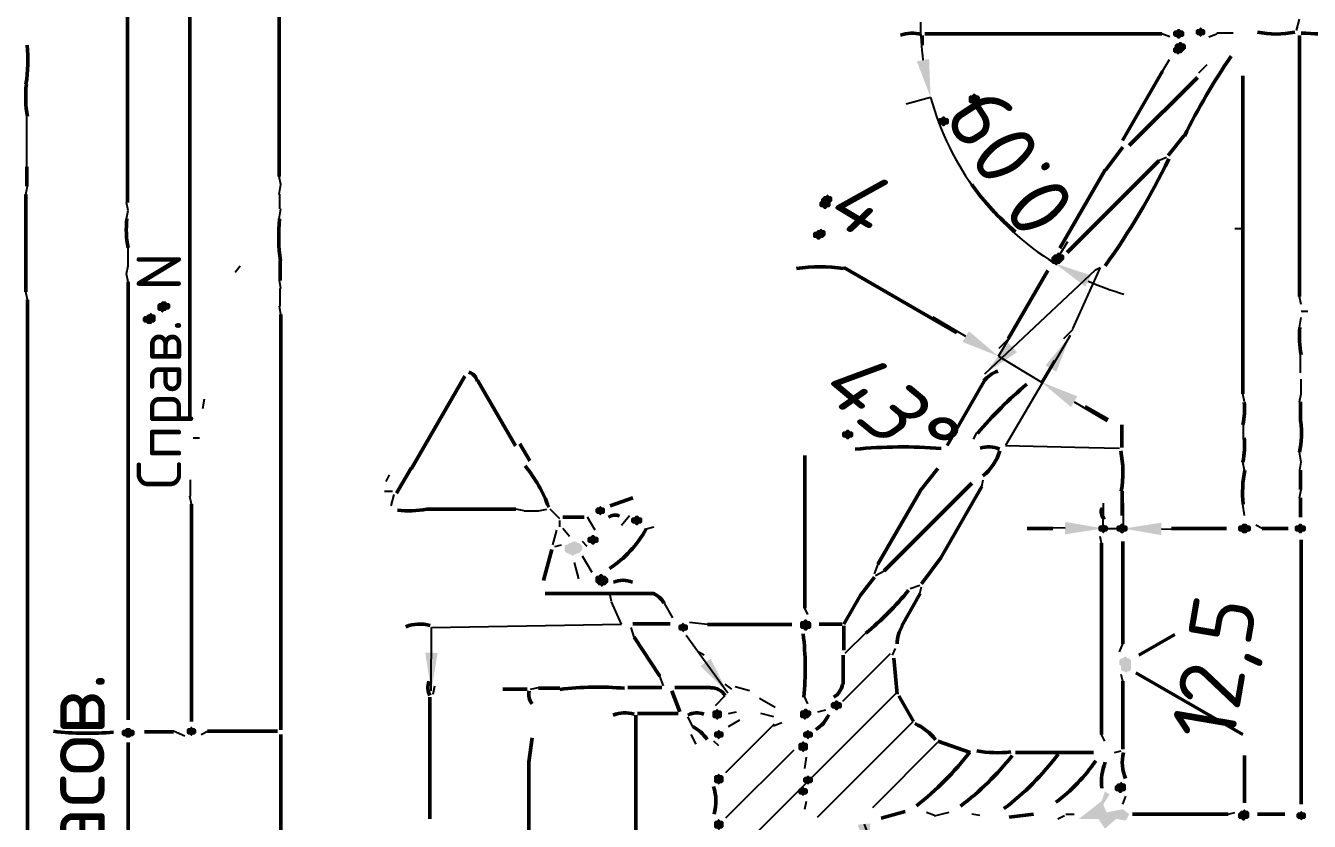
# Model space of a CAD drawing. Header units: millimetres. Extents: x 0 to 438, y 0 to 297.
# Drawn here: x -0.2 to 100.9, y 165.8 to 228.5 of the extents above; entities that cross this region are included whole.
import ezdxf

# ---------------------------------------------------------------- set-up
doc = ezdxf.new("R2010")
doc.units = ezdxf.units.MM
for name, color, linetype, lineweight in [('DIMS', 4, 'Continuous', 25), ('MAIN', 7, 'Continuous', 50), ('TEXT', 7, 'Continuous', 25), ('THIN', 3, 'Continuous', 25)]:
    doc.layers.add(name, color=color, linetype=linetype, lineweight=lineweight)
doc.styles.add('ESKD', font='isocpeur.ttf', dxfattribs={"oblique": 15})
doc.dimstyles.new('ESKD', dxfattribs={"dimtxt": 5, "dimasz": 3, "dimexe": 2, "dimexo": 0, "dimgap": 1, "dimtad": 1, "dimtxsty": 'ESKD', "dimcen": 2.5, "dimclrd": 256, "dimclre": 256, "dimclrt": 256, "dimadec": 0, "dimazin": 3, "dimtfac": 1, "dimtmove": 0, "dimatfit": 3, "dimlwd": 25, "dimlwe": 25})

# ---------------------------------------------------------------- blocks, each defined once
blk = doc.blocks.new('_CLOSEDFILLED')
at = {"color": 0, "linetype": 'BYBLOCK'}
blk.add_solid([(-1, 0.164), (0, 0), (-1, -0.164)], dxfattribs=at)
blk = doc.blocks.new('*D2')
at = {"lineweight": 25}
for p, q in [((73.81, 203.98), (71.24, 205.52)), ((76.38, 202.44), (77.41, 204.15)), ((76.38, 202.44), (79.77, 200.4)), ((79.77, 200.4), (80.8, 202.11)), ((82.35, 198.85), (84.92, 197.31))]:
    blk.add_line(p, q, dxfattribs=at)
at = {"layer": 'Defpoints'}
for p in [(76.38, 202.44), (76.38, 202.44), (79.77, 200.4)]:
    blk.add_point(p, dxfattribs=at)
at = {"layer": 'DIMS', "xscale": 3, "yscale": 3}
for p, rotation in [((76.38, 202.44), -30.980977761105564), ((79.77, 200.4), 149.01902223889442)]:
    blk.add_blockref('_CLOSEDFILLED', p, dxfattribs=dict(at, rotation=rotation))
at = {"layer": 'DIMS', "insert": (65.28, 214.74), "char_height": 5, "attachment_point": 5, "rotation": 329.019, "style": 'ESKD'}
blk.add_mtext('4', dxfattribs=at)
blk = doc.blocks.new('*D6')
at = {"lineweight": 25}
for p, q in [((65.81, 165.57), (75.04, 140.49)), ((75.04, 140.49), (85.04, 140.49))]:
    blk.add_line(p, q, dxfattribs=at)
at = {"layer": 'Defpoints'}
for p in [(63.96, 183.81), (66.11, 162.59)]:
    blk.add_point(p, dxfattribs=at)
at = {"layer": 'DIMS', "xscale": 3, "yscale": 3, "rotation": -84.22843371989285}
blk.add_blockref('_CLOSEDFILLED', (66.11, 162.59), dxfattribs=at)
at = {"layer": 'DIMS', "insert": (80.04, 143.99), "char_height": 5, "attachment_point": 5, "style": 'ESKD'}
blk.add_mtext('R7', dxfattribs=at)
blk = doc.blocks.new('*D9')
at = {"lineweight": 25}
for p, q in [((71.04, 222.83), (69.11, 222.3)), ((80.8, 209.77), (81.86, 211.47))]:
    blk.add_line(p, q, dxfattribs=at)
at = {"layer": 'Defpoints'}
for p in [(92.56, 228.74), (71.04, 222.83), (74.69, 215.38), (80.8, 209.77)]:
    blk.add_point(p, dxfattribs=at)
at = {"layer": 'DIMS', "lineweight": 25}
for start, end in [(-180.0523, -172.3502), (-164.6481, -121.7906), (-114.0886, -106.3865)]:
    blk.add_arc((92.56, 228.74), 22.32, start, end, dxfattribs=at)
at = {"layer": 'DIMS', "xscale": 3, "yscale": 3}
for p, rotation in [((71.04, 222.83), 281.50082334395313), ((80.8, 209.77), 152.0603925613395)]:
    blk.add_blockref('_CLOSEDFILLED', p, dxfattribs=dict(at, rotation=rotation))
at = {"layer": 'DIMS', "insert": (67.46, 198.58), "char_height": 5, "attachment_point": 5, "rotation": 320.2284, "style": 'ESKD'}
blk.add_mtext('43°', dxfattribs=at)

msp = doc.modelspace()

# ---------------------------------------------------------------- hatches: boundary and pattern name
at = {"layer": 'DIMS'}
h = msp.add_hatch(color=256, dxfattribs=at)
h.dxf.hatch_style = 1
h.paths.add_polyline_path([(90.516, 228.23), (90.388, 228.103), (90.26, 228.103), (90.132, 227.975), (90.132, 227.719), (90.26, 227.591), (90.388, 227.591), (90.516, 227.464), (90.643, 227.464), (90.771, 227.591), (90.899, 227.591), (91.027, 227.719), (91.027, 227.975), (90.899, 228.103), (90.771, 228.103), (90.643, 228.23)])
h = msp.add_hatch(color=256, dxfattribs=at)
h.dxf.hatch_style = 1
h.paths.add_polyline_path([(92.304, 228.358), (92.176, 228.23), (92.049, 228.23), (91.921, 228.103), (91.921, 227.847), (92.049, 227.719), (92.176, 227.719), (92.304, 227.591), (92.432, 227.719), (92.56, 227.719), (92.687, 227.847), (92.687, 228.103), (92.56, 228.23), (92.432, 228.23)])
h = msp.add_hatch(color=256, dxfattribs=at)
h.dxf.hatch_style = 1
h.paths.add_polyline_path([(90.643, 227.208), (90.516, 227.08), (90.388, 227.08), (90.26, 226.952), (90.26, 226.824), (90.132, 226.697), (90.132, 226.441), (90.26, 226.313), (90.388, 226.313), (90.516, 226.185), (90.643, 226.313), (90.771, 226.313), (91.154, 226.697), (91.154, 226.952), (91.027, 227.08), (90.899, 227.08), (90.771, 227.208)])
h = msp.add_hatch(color=256, dxfattribs=at)
h.dxf.hatch_style = 1
h.paths.add_polyline_path([(74.418, 223.117), (74.29, 222.99), (74.163, 222.99), (74.035, 222.862), (74.035, 222.478), (74.163, 222.351), (74.29, 222.351), (74.418, 222.223), (74.546, 222.223), (74.674, 222.351), (74.802, 222.351), (74.929, 222.478), (74.929, 222.862), (74.802, 222.99), (74.674, 222.99), (74.546, 223.117)])
h = msp.add_hatch(color=256, dxfattribs=at)
h.dxf.hatch_style = 1
h.paths.add_polyline_path([(71.991, 221.328), (71.863, 221.2), (71.735, 221.2), (71.608, 221.072), (71.608, 220.817), (71.735, 220.689), (71.863, 220.689), (71.991, 220.561), (72.119, 220.561), (72.246, 220.689), (72.374, 220.689), (72.502, 220.817), (72.502, 221.072), (72.374, 221.2), (72.246, 221.2), (72.119, 221.328)])
h = msp.add_hatch(color=256, dxfattribs=at)
h.dxf.hatch_style = 1
h.paths.add_polyline_path([(62.92, 215.192), (62.792, 215.065), (62.665, 215.065), (62.409, 214.809), (62.409, 214.681), (62.281, 214.553), (62.281, 214.298), (62.409, 214.17), (62.537, 214.17), (62.665, 214.042), (62.792, 214.042), (62.92, 214.17), (63.048, 214.17), (63.176, 214.298), (63.176, 214.553), (63.303, 214.681), (63.303, 214.937), (63.176, 215.065), (63.048, 215.065)])
h = msp.add_hatch(color=256, dxfattribs=at)
h.dxf.hatch_style = 1
h.paths.add_polyline_path([(62.409, 212.508), (62.281, 212.38), (62.154, 212.38), (62.026, 212.252), (61.898, 212.252), (61.77, 212.125), (61.77, 211.869), (61.898, 211.741), (62.026, 211.741), (62.154, 211.613), (62.281, 211.613), (62.409, 211.741), (62.537, 211.741), (62.792, 211.997), (62.792, 212.252), (62.665, 212.38), (62.537, 212.38)])
h = msp.add_hatch(color=256, dxfattribs=at)
h.dxf.hatch_style = 1
h.paths.add_polyline_path([(81.062, 210.591), (80.934, 210.463), (80.806, 210.463), (80.551, 210.207), (80.551, 209.824), (80.678, 209.696), (80.806, 209.696), (80.934, 209.568), (81.062, 209.696), (81.189, 209.696), (81.573, 210.079), (81.573, 210.335), (81.445, 210.463), (81.317, 210.463), (81.189, 210.591)])
h = msp.add_hatch(color=256, dxfattribs=at)
h.dxf.hatch_style = 1
h.paths.add_polyline_path([(10.54, 206.756), (10.412, 206.628), (10.284, 206.628), (10.157, 206.5), (10.157, 206.117), (10.284, 205.989), (10.412, 205.989), (10.54, 205.861), (10.668, 205.989), (10.795, 205.989), (10.923, 206.117), (11.051, 206.117), (11.179, 206.245), (11.179, 206.5), (11.051, 206.628), (10.923, 206.628), (10.795, 206.756)])
h = msp.add_hatch(color=256, dxfattribs=at)
h.dxf.hatch_style = 1
h.paths.add_polyline_path([(9.646, 205.861), (9.518, 205.733), (9.39, 205.733), (9.262, 205.606), (9.135, 205.606), (9.007, 205.478), (9.007, 205.222), (9.135, 205.094), (9.262, 205.094), (9.39, 204.966), (9.646, 204.966), (9.773, 205.094), (9.901, 205.094), (10.029, 205.222), (10.029, 205.606), (9.901, 205.733), (9.773, 205.733)])
h = msp.add_hatch(color=256, dxfattribs=at)
h.dxf.hatch_style = 1
h.paths.add_polyline_path([(64.453, 196.658), (64.325, 196.53), (64.198, 196.53), (64.07, 196.402), (64.07, 196.147), (64.198, 196.019), (64.325, 196.019), (64.453, 195.891), (64.581, 195.891), (64.709, 196.019), (64.837, 196.019), (64.964, 196.147), (64.964, 196.402), (64.837, 196.53), (64.709, 196.53), (64.581, 196.658)])
h = msp.add_hatch(color=256, dxfattribs=at)
h.dxf.hatch_style = 1
h.paths.add_polyline_path([(45.034, 190.65), (44.906, 190.522), (44.779, 190.522), (44.651, 190.394), (44.651, 190.139), (44.779, 190.011), (44.906, 190.011), (45.034, 189.883), (45.162, 190.011), (45.29, 190.011), (45.417, 190.139), (45.417, 190.394), (45.29, 190.522), (45.162, 190.522)])
h = msp.add_hatch(color=256, dxfattribs=at)
h.dxf.hatch_style = 1
h.paths.add_polyline_path([(47.845, 189.883), (47.717, 189.755), (47.589, 189.755), (47.462, 189.628), (47.462, 189.372), (47.589, 189.244), (47.717, 189.244), (47.845, 189.116), (47.973, 189.116), (48.1, 189.244), (48.228, 189.244), (48.356, 189.372), (48.356, 189.628), (48.228, 189.755), (48.1, 189.755), (47.973, 189.883)])
h = msp.add_hatch(color=256, dxfattribs=at)
h.dxf.hatch_style = 1
h.paths.add_polyline_path([(84.639, 189.244), (84.511, 189.116), (84.383, 189.116), (84.256, 188.988), (84.256, 188.733), (84.383, 188.605), (84.511, 188.605), (84.639, 188.477), (84.767, 188.605), (84.894, 188.605), (85.022, 188.733), (85.022, 188.988), (84.894, 189.116), (84.767, 189.116)])
h = msp.add_hatch(color=256, dxfattribs=at)
h.dxf.hatch_style = 1
h.paths.add_polyline_path([(86.044, 189.244), (85.916, 189.116), (85.789, 189.116), (85.661, 188.988), (85.661, 188.733), (85.789, 188.605), (85.916, 188.605), (86.044, 188.477), (86.172, 188.477), (86.3, 188.605), (86.427, 188.605), (86.555, 188.733), (86.555, 188.988), (86.427, 189.116), (86.3, 189.116), (86.172, 189.244)])
h = msp.add_hatch(color=256, dxfattribs=at)
h.dxf.hatch_style = 1
h.paths.add_polyline_path([(95.626, 189.244), (95.498, 189.116), (95.37, 189.116), (95.243, 188.988), (95.243, 188.733), (95.37, 188.605), (95.498, 188.605), (95.626, 188.477), (95.881, 188.477), (96.009, 188.605), (96.137, 188.605), (96.265, 188.733), (96.265, 188.988), (96.137, 189.116), (96.009, 189.116), (95.881, 189.244)])
h = msp.add_hatch(color=256, dxfattribs=at)
h.dxf.hatch_style = 1
h.paths.add_polyline_path([(100.097, 189.244), (99.97, 189.116), (99.842, 189.116), (99.714, 188.988), (99.714, 188.733), (99.842, 188.605), (99.97, 188.605), (100.097, 188.477), (100.225, 188.477), (100.353, 188.605), (100.481, 188.605), (100.608, 188.733), (100.608, 188.988), (100.481, 189.116), (100.353, 189.116), (100.225, 189.244)])
h = msp.add_hatch(color=256, dxfattribs=at)
h.dxf.hatch_style = 1
h.paths.add_polyline_path([(44.395, 188.349), (44.268, 188.221), (44.14, 188.221), (44.012, 188.094), (44.012, 187.838), (44.14, 187.71), (44.268, 187.71), (44.395, 187.582), (44.523, 187.582), (44.651, 187.71), (44.779, 187.71), (44.906, 187.838), (44.906, 188.094), (44.779, 188.221), (44.651, 188.221), (44.523, 188.349)])
h = msp.add_hatch(color=256, dxfattribs=at)
h.dxf.hatch_style = 1
h.paths.add_polyline_path([(42.862, 187.838), (42.735, 187.71), (42.607, 187.71), (42.479, 187.582), (42.351, 187.582), (42.224, 187.454), (42.224, 187.071), (42.351, 186.943), (42.479, 186.943), (42.607, 186.815), (42.735, 186.815), (42.862, 186.688), (42.99, 186.815), (43.118, 186.815), (43.246, 186.943), (43.373, 186.943), (43.629, 187.199), (43.629, 187.454), (43.373, 187.71), (43.246, 187.71), (43.118, 187.838)])
h = msp.add_hatch(color=256, dxfattribs=at)
h.dxf.hatch_style = 1
h.paths.add_polyline_path([(45.034, 185.281), (44.906, 185.154), (44.779, 185.154), (44.651, 185.026), (44.651, 184.642), (44.906, 184.387), (45.034, 184.387), (45.162, 184.259), (45.29, 184.387), (45.417, 184.387), (45.673, 184.642), (45.673, 184.898), (45.417, 185.154), (45.29, 185.154), (45.162, 185.281)])
h = msp.add_hatch(color=256, dxfattribs=at)
h.dxf.hatch_style = 1
h.paths.add_polyline_path([(51.55, 181.447), (51.422, 181.319), (51.294, 181.319), (51.167, 181.191), (51.167, 180.935), (51.294, 180.808), (51.422, 180.808), (51.55, 180.68), (51.678, 180.808), (51.805, 180.808), (51.933, 180.935), (51.933, 181.191), (51.805, 181.319), (51.678, 181.319)])
h = msp.add_hatch(color=256, dxfattribs=at)
h.dxf.hatch_style = 1
h.paths.add_polyline_path([(61.132, 181.702), (61.004, 181.575), (60.876, 181.575), (60.748, 181.447), (60.748, 181.063), (60.876, 180.935), (61.004, 180.935), (61.132, 180.808), (61.259, 180.808), (61.387, 180.935), (61.515, 180.935), (61.643, 181.063), (61.643, 181.447), (61.515, 181.575), (61.387, 181.575), (61.259, 181.702)])
h = msp.add_hatch(color=256, dxfattribs=at)
h.dxf.hatch_style = 1
h.paths.add_polyline_path([(86.3, 178.762), (86.172, 178.635), (86.044, 178.635), (85.916, 178.507), (85.916, 178.123), (86.044, 177.995), (86.044, 177.74), (86.172, 177.612), (86.3, 177.612), (86.427, 177.484), (86.555, 177.612), (86.683, 177.612), (86.811, 177.74), (86.811, 178.507), (86.683, 178.635), (86.555, 178.635), (86.427, 178.762)])
h = msp.add_hatch(color=256, dxfattribs=at)
h.dxf.hatch_style = 1
h.paths.add_polyline_path([(63.559, 175.311), (63.431, 175.183), (63.303, 175.183), (63.176, 175.056), (63.176, 174.8), (63.303, 174.672), (63.431, 174.672), (63.559, 174.544), (63.687, 174.544), (63.814, 174.672), (63.942, 174.672), (64.07, 174.8), (64.07, 175.056), (63.942, 175.183), (63.814, 175.183), (63.687, 175.311)])
h = msp.add_hatch(color=256, dxfattribs=at)
h.dxf.hatch_style = 1
h.paths.add_polyline_path([(54.233, 174.672), (54.105, 174.544), (53.977, 174.544), (53.849, 174.416), (53.849, 174.033), (53.977, 173.905), (54.105, 173.905), (54.233, 173.777), (54.36, 173.905), (54.488, 173.905), (54.616, 174.033), (54.616, 174.416), (54.488, 174.544), (54.36, 174.544)])
h = msp.add_hatch(color=256, dxfattribs=at)
h.dxf.hatch_style = 1
h.paths.add_polyline_path([(61.132, 174.672), (61.004, 174.544), (60.876, 174.544), (60.748, 174.416), (60.748, 174.033), (60.876, 173.905), (61.004, 173.905), (61.132, 173.777), (61.259, 173.905), (61.387, 173.905), (61.643, 174.161), (61.643, 174.416), (61.515, 174.544), (61.387, 174.544), (61.259, 174.672)])
h = msp.add_hatch(color=256, dxfattribs=at)
h.dxf.hatch_style = 1
h.paths.add_polyline_path([(7.729, 173.138), (7.602, 173.01), (7.474, 173.01), (7.346, 172.883), (7.346, 172.627), (7.474, 172.499), (7.602, 172.499), (7.729, 172.371), (7.985, 172.371), (8.113, 172.499), (8.24, 172.499), (8.368, 172.627), (8.368, 172.883), (8.24, 173.01), (8.113, 173.01), (7.985, 173.138)])
h = msp.add_hatch(color=256, dxfattribs=at)
h.dxf.hatch_style = 1
h.paths.add_polyline_path([(12.84, 173.266), (12.712, 173.138), (12.584, 173.138), (12.456, 173.01), (12.456, 172.755), (12.584, 172.627), (12.712, 172.627), (12.84, 172.499), (12.967, 172.627), (13.095, 172.627), (13.223, 172.755), (13.223, 173.01), (13.095, 173.138), (12.967, 173.138)])
h = msp.add_hatch(color=256, dxfattribs=at)
h.dxf.hatch_style = 1
h.paths.add_polyline_path([(54.36, 173.01), (54.233, 172.883), (54.105, 172.883), (53.977, 172.755), (53.977, 172.499), (54.105, 172.371), (54.233, 172.371), (54.36, 172.243), (54.488, 172.371), (54.616, 172.371), (54.744, 172.499), (54.744, 172.755), (54.616, 172.883), (54.488, 172.883)])
h = msp.add_hatch(color=256, dxfattribs=at)
h.dxf.hatch_style = 1
h.paths.add_polyline_path([(61.387, 173.01), (61.259, 172.883), (61.132, 172.883), (61.004, 172.755), (61.004, 172.499), (61.132, 172.371), (61.259, 172.371), (61.387, 172.243), (61.515, 172.371), (61.643, 172.371), (61.77, 172.499), (61.77, 172.755), (61.643, 172.883), (61.515, 172.883)])
h = msp.add_hatch(color=256, dxfattribs=at)
h.dxf.hatch_style = 1
h.paths.add_polyline_path([(61.004, 172.116), (60.876, 171.988), (60.748, 171.988), (60.621, 171.86), (60.621, 171.476), (60.748, 171.349), (60.876, 171.349), (61.004, 171.221), (61.132, 171.349), (61.259, 171.349), (61.387, 171.476), (61.387, 171.86), (61.259, 171.988), (61.132, 171.988)])
h = msp.add_hatch(color=256, dxfattribs=at)
h.dxf.hatch_style = 1
h.paths.add_polyline_path([(54.36, 169.559), (54.233, 169.431), (54.105, 169.431), (53.977, 169.303), (53.977, 168.92), (54.105, 168.792), (54.233, 168.792), (54.36, 168.664), (54.488, 168.792), (54.616, 168.792), (54.744, 168.92), (54.744, 169.303), (54.616, 169.431), (54.488, 169.431)])
h = msp.add_hatch(color=256, dxfattribs=at)
h.dxf.hatch_style = 1
h.paths.add_polyline_path([(61.387, 169.431), (61.259, 169.303), (61.132, 169.303), (61.004, 169.176), (61.004, 168.92), (61.132, 168.792), (61.259, 168.792), (61.387, 168.664), (61.515, 168.792), (61.643, 168.792), (61.77, 168.92), (61.77, 169.176), (61.643, 169.303), (61.515, 169.303)])
h = msp.add_hatch(color=256, dxfattribs=at)
h.dxf.hatch_style = 1
h.paths.add_polyline_path([(86.044, 168.92), (85.916, 168.792), (85.789, 168.792), (85.533, 168.536), (85.533, 168.281), (85.661, 168.153), (85.789, 168.153), (85.916, 168.025), (86.044, 168.025), (86.172, 168.153), (86.3, 168.153), (86.427, 168.281), (86.427, 168.664), (86.3, 168.792), (86.172, 168.792)])
h = msp.add_hatch(color=256, dxfattribs=at)
h.dxf.hatch_style = 1
h.paths.add_polyline_path([(61.004, 168.536), (60.876, 168.409), (60.748, 168.409), (60.621, 168.281), (60.621, 168.025), (60.748, 167.897), (60.876, 167.897), (61.004, 167.77), (61.132, 167.897), (61.259, 167.897), (61.387, 168.025), (61.387, 168.281), (61.259, 168.409), (61.132, 168.409)])
h = msp.add_hatch(color=256, dxfattribs=at)
h.dxf.hatch_style = 1
h.paths.add_polyline_path([(86.683, 166.363), (86.172, 166.747), (84.894, 166.491), (84.639, 167.13), (85.15, 167.897), (84.767, 168.153), (84.511, 167.386), (82.722, 165.98), (84.256, 165.98), (84.767, 165.213), (85.661, 165.98), (86.427, 165.852)])
h = msp.add_hatch(color=256, dxfattribs=at)
h.dxf.hatch_style = 1
h.paths.add_polyline_path([(54.36, 165.98), (54.233, 165.852), (54.105, 165.852), (53.977, 165.724), (53.977, 165.341), (54.105, 165.213), (54.233, 165.213), (54.36, 165.085), (54.488, 165.213), (54.616, 165.213), (54.744, 165.341), (54.744, 165.724), (54.616, 165.852), (54.488, 165.852)])
h = msp.add_hatch(color=256, dxfattribs=at)
h.dxf.hatch_style = 1
h.paths.add_polyline_path([(95.754, 166.747), (95.626, 166.619), (95.498, 166.619), (95.243, 166.363), (95.243, 166.108), (95.37, 165.98), (95.498, 165.98), (95.626, 165.852), (95.754, 165.852), (95.881, 165.98), (96.009, 165.98), (96.137, 166.108), (96.137, 166.491), (96.009, 166.619), (95.881, 166.619)])
h = msp.add_hatch(color=256, dxfattribs=at)
h.dxf.hatch_style = 1
h.paths.add_polyline_path([(100.225, 166.619), (100.097, 166.491), (99.97, 166.491), (99.842, 166.363), (99.842, 166.108), (99.97, 165.98), (100.097, 165.98), (100.225, 165.852), (100.353, 165.98), (100.481, 165.98), (100.608, 166.108), (100.608, 166.363), (100.481, 166.491), (100.353, 166.491)])
at = {"layer": 'THIN'}
h = msp.add_hatch(dxfattribs=at)
h.set_pattern_fill('ANSI31', scale=0.796731)
h.set_pattern_definition([(45, (-0.1152, 0.1152), (-1.788712, 1.788712), [])])
h.paths.add_polyline_path([(77.484, 153.325), (74.29, 150.13), (74.546, 149.874), (77.74, 153.07)])
h.paths.add_polyline_path([(55.638, 160.228), (55.51, 159.844), (54.105, 158.438), (55.127, 157.544), (55.383, 157.032), (55.383, 156.265), (54.871, 155.498), (55.766, 154.731), (56.021, 154.22), (56.021, 153.325), (54.999, 152.047), (55.894, 151.28), (56.149, 150.769), (56.149, 150.002), (55.894, 149.491), (54.999, 148.596), (55.255, 148.34), (55.894, 148.468), (56.788, 148.212), (57.682, 147.19), (58.576, 147.957), (59.215, 148.085), (59.982, 147.957), (61.004, 146.934), (61.259, 147.062), (62.154, 146.806), (63.176, 145.528), (65.475, 147.957), (64.581, 148.724), (64.325, 149.235), (64.325, 150.002), (64.964, 150.897), (64.07, 151.664), (63.814, 152.175), (63.814, 153.07), (64.709, 154.22), (64.453, 154.476), (60.621, 150.641), (59.726, 150.385), (58.832, 150.641), (57.427, 152.047), (57.171, 152.558), (57.171, 153.453), (57.427, 153.964), (60.237, 156.777), (59.087, 157.671), (58.832, 158.183), (58.96, 159.077), (58.704, 159.333), (57.682, 158.95), (56.916, 159.077)])
h.paths.add_polyline_path([(65.986, 180.808), (64.198, 179.146), (65.22, 178.251), (65.475, 177.74), (65.475, 176.973), (65.22, 176.462), (64.07, 175.311), (64.964, 174.544), (65.22, 174.033), (65.22, 173.266), (64.964, 172.755), (62.792, 170.582), (61.898, 170.326), (61.004, 170.582), (60.237, 171.476), (59.726, 171.604), (59.215, 172.116), (58.96, 172.627), (58.96, 173.266), (58.704, 173.522), (54.871, 169.687), (55.766, 168.92), (56.021, 168.409), (56.021, 167.514), (55.766, 167.003), (54.871, 166.108), (55.766, 165.341), (56.021, 164.83), (56.021, 163.935), (55.766, 163.423), (54.744, 162.401), (55.127, 162.017), (55.255, 162.401), (59.726, 166.875), (60.621, 167.13), (61.259, 167.003), (62.281, 165.98), (63.942, 167.642), (64.837, 167.897), (65.731, 167.642), (66.625, 166.747), (71.735, 171.86), (71.48, 172.116), (70.713, 172.243), (70.075, 172.883), (69.819, 173.522), (68.797, 174.416), (68.541, 174.928), (68.541, 175.695), (67.647, 176.462), (67.392, 176.973), (67.392, 177.74), (68.158, 178.762), (67.903, 179.018), (67.136, 179.146), (66.497, 179.785)])

# ---------------------------------------------------------------- linework, layer by layer
at = {"layer": 'MAIN'}
for p, q in [((7.814, 214.553), (7.814, 291.759)), ((19.738, 216.598), (19.738, 291.759)), ((12.712, 197.68), (12.712, 230.531)), ((70.586, 227.847), (89.238, 227.847)), ((100.097, 207.139), (100.097, 227.719)), ((86.141, 219.428), (89.294, 224.89)), ((86.682, 219.028), (92.049, 224.395)), ((95.626, 199.47), (95.626, 224.524)), ((89.749, 218.26), (90.976, 219.794)), ((84.818, 217.11), (86.172, 218.899)), ((-0.115, 215.83), (-0.115, 217.367)), ((81.802, 210.617), (89.009, 217.825)), ((81.221, 210.955), (84.786, 217.129)), ((-0.192, 207.523), (-0.192, 215.192)), ((19.815, 208.416), (19.815, 209.953)), ((73.119, 204.289), (64.22, 209.427)), ((7.857, 173.777), (7.857, 208.29)), ((77.152, 203.801), (80.269, 209.2)), ((-0.064, 116.128), (-0.064, 206.884)), ((19.866, 173.01), (19.866, 205.733)), ((30.173, 193.599), (34.369, 200.867)), ((38.351, 195.371), (35.39, 200.501)), ((72.34, 195.399), (75.27, 200.473)), ((85.031, 197.44), (83.224, 198.483)), ((100.161, 197.294), (100.161, 198.834)), ((86.108, 195.249), (86.108, 197.044)), ((39.475, 194.184), (38.697, 195.531)), ((61.132, 182.597), (61.132, 194.613)), ((28.99, 191.64), (30.135, 193.623)), ((70.202, 191.801), (71.608, 193.59)), ((100.174, 191.927), (100.174, 193.464)), ((67.391, 185.538), (74.291, 192.439)), ((71.837, 186.56), (75.083, 192.184)), ((45.801, 190.65), (47.589, 191.289)), ((66.897, 186.054), (70.212, 191.795)), ((86.121, 189.882), (86.121, 191.802)), ((100.161, 189.753), (100.161, 191.292)), ((12.84, 173.649), (12.84, 190.778)), ((31.364, 190.394), (38.391, 190.394)), ((42.096, 189.755), (43.757, 189.755)), ((78.634, 188.861), (80.678, 188.861)), ((90.005, 188.861), (94.348, 188.861)), ((99.203, 188.861), (97.159, 188.861)), ((40.557, 184.772), (41.207, 187.197)), ((84.511, 172.627), (84.511, 187.71)), ((86.172, 179.785), (86.172, 187.838)), ((100.23, 167.13), (100.23, 187.966)), ((70.33, 184.515), (71.838, 186.56)), ((65.526, 183.62), (66.625, 185.026)), ((40.69, 183.748), (49.122, 183.748)), ((64.198, 181.319), (65.526, 183.62)), ((68.77, 181.206), (70.229, 183.733)), ((47.589, 181.357), (50.528, 181.357)), ((53.466, 181.306), (60.11, 181.306)), ((62.281, 181.319), (64.07, 181.319)), ((64.198, 179.274), (64.198, 181.191)), ((49.71, 177.229), (47.692, 180.296)), ((87.43, 178.873), (90.28, 180.518)), ((64.159, 176.589), (64.159, 178.891)), ((68.414, 175.822), (68.158, 178.635)), ((95.618, 172.639), (87.202, 177.498)), ((37.369, 176.206), (39.285, 176.206)), ((41.843, 176.27), (40.177, 176.27)), ((47.206, 176.334), (49.889, 176.334)), ((51.294, 174.416), (50.656, 176.078)), ((50.911, 176.334), (53.722, 176.334)), ((86.172, 171.476), (86.172, 176.845)), ((31.62, 165.98), (31.62, 175.567)), ((69.703, 173.656), (68.53, 175.688)), ((47.845, 146.423), (47.845, 174.161)), ((47.973, 174.289), (51.167, 174.289)), ((19.611, 172.883), (14.117, 172.883)), ((7.857, 106.797), (7.857, 171.988)), ((9.133, 172.831), (11.435, 172.831)), ((19.866, 151.664), (19.866, 172.627)), ((39.413, 170.454), (39.668, 172.371)), ((74.163, 171.221), (71.608, 172.116)), ((77.74, 171.221), (83.872, 171.221)), ((95.754, 167.258), (95.754, 170.965)), ((39.413, 146.934), (39.413, 170.454)), ((67.15, 166.047), (69.038, 166.552)), ((77.229, 166.108), (79.145, 166.363)), ((86.938, 166.363), (94.476, 166.363)), ((96.776, 166.363), (98.948, 166.363))]:
    msp.add_line(p, q, dxfattribs=at)
for centre, radius, start, end in [((69.58, 225.326), 2.564, 73.42843, 110.82992), ((98.245, 234.77), 6.946, 257.80043, 282.19957), ((102.715, 263.871), 36.052, 266.04542, 275.18349), ((-11.095, 225.707), 11.059, 350.50942, 6.43934), ((137.903, 196.624), 52.283, 145.71474, 153.72274), ((8.454, 222.896), 8.667, 173.48024, 190.43238), ((37.181, 243.604), 58.526, 324.42491, 334.03439), ((89.329, 226.446), 18.329, 214.84347, 230.76796), ((15.078, 212.419), 7.368, 173.35551, 191.31465), ((32.998, 211.895), 13.286, 174.05997, 188.42026), ((62.395, 196.196), 13.283, 82.21936, 98.25189), ((106.843, 203.921), 6.764, 173.32486, 191.8073), ((34.475, 200.328), 0.87, 10.3514, 75.75433), ((77.064, 199.054), 2.317, 108.28929, 141.79167), ((100.088, 174.792), 33.29, 130.13559, 139.62482), ((90.625, 198.244), 5.143, 346.4753, 6.5246), ((92.243, 196.375), 8.002, 349.14267, 6.59056), ((68.792, 158.263), 37.027, 85.23726, 95.73186), ((75.613, 193.26), 2.041, 65.48749, 108.93537), ((90.118, 195.364), 5.651, 347.08999, 6.62909), ((72.839, 196.024), 3.798, 307.36019, 344.16846), ((77.609, 193.279), 8.579, 350.08459, 11.50422), ((30.379, 186.69), 11.267, 19.93506, 39.18587), ((104.722, 191.697), 9.113, 168.86242, 185.76774), ((29.92, 197.604), 7.356, 263.34865, 281.32658), ((85.219, 190.177), 0.743, 154.01857, 230.50472), ((46.192, 189.026), 0.892, 66.37327, 125.45179), ((41.06, 192.969), 8.639, 302.98827, 331.38611), ((46.823, 182.899), 1.882, 66.26229, 113.73771), ((49.804, 200.006), 25.237, 309.75415, 320.63104), ((48.696, 182.317), 1.504, 25.81189, 73.38462), ((30.814, 178.364), 2.969, 74.09576, 111.44843), ((71.372, 179.657), 2.976, 149.22297, 177.52843), ((38.875, 177.858), 22.298, 354.12162, 6.9403), ((32.808, 176.346), 1.354, 159.23324, 208.72937), ((40.509, 175.772), 1.115, 164.39477, 220.46266), ((44.845, 150.513), 25.849, 85.33886, 96.67121), ((53.743, 174.992), 1.323, 31.90939, 90.89508), ((62.634, 176.833), 1.488, 302.19506, 350.69887), ((46.967, 171.767), 2.564, 73.42843, 110.82992), ((52.649, 172.709), 1.619, 70.43222, 116.26627), ((60.537, 175.351), 2.75, 302.45288, 334.63585), ((4.683, 195.913), 23.189, 263.30726, 274.99626), ((50.834, 170.472), 3.148, 33.94101, 62.05319), ((68.177, 169.736), 4.092, 37.19669, 66.54375), ((54.902, 186.076), 24.282, 308.26584, 322.35793), ((59.789, 184.93), 22.521, 307.19859, 321.71949), ((76.31, 180.143), 8.947, 259.45947, 276.69034), ((63.962, 183.809), 21.329, 307.05567, 323.36287), ((89.313, 170.427), 3.179, 165.81249, 203.44354), ((72.569, 178.432), 13.92, 306.81844, 325.51953), ((88.506, 168.937), 4.013, 157.92589, 187.53571), ((50.327, 167.374), 3.811, 344.52816, 17.66441)]:
    msp.add_arc(centre, radius, start, end, dxfattribs=at)
at = {"layer": 'THIN'}
for p, q in [((99.842, 228.103), (100.097, 228.997)), ((70.458, 226.952), (70.458, 227.719)), ((89.877, 227.591), (89.238, 227.847)), ((92.943, 227.591), (93.582, 227.847)), ((93.579, 227.911), (94.863, 227.911)), ((89.299, 224.885), (89.841, 225.824)), ((92.176, 224.779), (92.815, 225.418)), ((-0.128, 219.919), (-0.128, 221.331)), ((-0.128, 218.513), (-0.128, 219.925)), ((-0.115, 217.363), (-0.115, 218.518)), ((88.983, 217.851), (89.621, 218.132)), ((19.866, 215.959), (19.738, 216.598)), ((-0.192, 215.192), (-0.064, 215.832)), ((19.738, 215.192), (19.866, 215.959)), ((7.857, 213.914), (7.729, 214.553)), ((19.802, 214.038), (19.802, 215.196)), ((7.729, 213.275), (7.857, 213.914)), ((19.738, 213.275), (19.866, 214.042)), ((94.987, 212.508), (95.498, 212.508)), ((7.857, 209.568), (7.857, 210.974)), ((7.729, 208.929), (7.857, 209.568)), ((16.289, 209.057), (16.672, 209.568)), ((7.857, 208.29), (7.729, 208.929)), ((19.866, 207.779), (19.764, 208.418)), ((-0.064, 206.884), (-0.192, 207.523)), ((19.815, 206.371), (19.815, 207.78)), ((19.866, 205.733), (19.764, 206.372)), ((100.225, 206.5), (100.097, 207.139)), ((100.097, 204.711), (100.225, 205.478)), ((100.225, 205.989), (100.736, 205.989)), ((81.546, 203.841), (82.264, 204.558)), ((76.436, 203.074), (77.153, 203.791)), ((100.161, 201.129), (100.161, 202.541)), ((100.23, 199.47), (100.23, 200.62)), ((95.754, 198.831), (95.626, 199.47)), ((100.097, 198.831), (100.225, 199.47)), ((13.734, 198.32), (13.862, 199.087)), ((74.418, 195.891), (74.674, 196.402)), ((95.69, 196.015), (95.69, 197.045)), ((12.967, 196.019), (13.478, 196.019)), ((95.754, 193.462), (95.626, 194.101)), ((100.225, 194.101), (100.097, 194.868)), ((100.123, 193.462), (100.225, 194.101)), ((28.17, 192.567), (28.426, 193.079)), ((12.776, 191.414), (12.776, 192.698)), ((75.083, 192.184), (75.185, 192.695)), ((12.84, 190.778), (12.712, 191.417)), ((28.043, 191.801), (28.681, 191.801)), ((28.579, 190.65), (28.809, 191.545)), ((100.097, 191.289), (100.225, 191.928)), ((39.03, 190.267), (38.391, 190.394)), ((39.03, 190.267), (40.179, 190.267)), ((40.179, 190.267), (40.818, 190.394)), ((41.84, 189.628), (41.074, 190.394)), ((95.754, 189.883), (95.626, 190.778)), ((41.84, 188.988), (41.84, 189.5)), ((44.633, 188.722), (44.03, 189.766)), ((46.695, 189.116), (47.334, 189.883)), ((97.159, 188.861), (96.648, 189.116)), ((41.305, 187.588), (41.61, 188.727)), ((42.607, 188.221), (42.096, 188.861)), ((48.637, 188.835), (49.25, 188.988)), ((84.511, 187.71), (84.383, 188.221)), ((41.457, 187.454), (41.968, 187.582)), ((44.012, 187.454), (43.629, 187.838)), ((43.354, 184.893), (43.009, 186.182)), ((44.385, 185.403), (43.64, 186.694)), ((66.625, 185.281), (66.906, 186.048)), ((66.706, 185.154), (67.392, 185.537)), ((69.436, 184.131), (70.202, 184.387)), ((70.202, 183.748), (70.33, 184.259)), ((45.929, 183.108), (45.801, 183.62)), ((50.748, 181.825), (50.077, 182.986)), ((61.387, 182.086), (61.132, 182.597)), ((47.692, 180.296), (47.462, 181.063)), ((53.466, 181.293), (52.061, 181.447)), ((53.211, 178.89), (52.751, 179.146)), ((68.03, 178.89), (68.286, 179.402)), ((85.916, 179.146), (86.172, 179.785)), ((50.017, 176.462), (49.71, 177.229)), ((86.172, 176.845), (86.044, 177.356)), ((31.875, 175.822), (32.003, 176.462)), ((39.541, 176.206), (40.179, 176.334)), ((55.383, 176.206), (54.871, 176.589)), ((56.777, 176.08), (55.649, 176.383)), ((54.105, 174.928), (54.872, 175.695)), ((58.812, 174.762), (57.575, 175.477)), ((61.387, 175.056), (61.132, 175.567)), ((52.316, 173.266), (51.933, 174.033)), ((55.127, 174.289), (55.766, 174.416)), ((58.702, 174.024), (57.684, 174.297)), ((62.154, 174.416), (62.792, 174.57)), ((12.329, 172.499), (11.434, 172.883)), ((13.606, 172.627), (14.117, 172.883)), ((55.128, 173.264), (56.02, 173.779)), ((58.682, 173.321), (59.321, 173.577)), ((52.572, 171.86), (52.189, 172.627)), ((54.357, 171.732), (53.977, 172.116)), ((84.767, 172.116), (84.511, 172.627)), ((61.132, 169.943), (61.259, 170.837)), ((85.533, 171.221), (86.044, 171.349)), ((61.132, 166.747), (61.259, 167.386)), ((86.172, 167.13), (86.427, 167.77)), ((71.352, 166.236), (70.713, 166.491)), ((71.358, 166.211), (72.496, 166.516)), ((74.929, 166.236), (74.29, 166.363)), ((81.062, 165.98), (81.573, 166.236)), ((81.7, 166.363), (82.339, 166.363)), ((94.476, 166.363), (94.987, 166.491))]:
    msp.add_line(p, q, dxfattribs=at)

# ---------------------------------------------------------------- texts
at = {"layer": 'TEXT', "style": 'ESKD'}
for s, height, rotation, p in [('0.09', 5, 123.13309, (82.659, 214.106)), ('Справ. N', 3.5, 90, (12.034, 191.928)), ('12,5', 5, 80.25264, (94.889, 171.91)), ('Согласов.', 5, 90, (6.013, 149.746))]:
    msp.add_text(s, height=height, rotation=rotation, dxfattribs=at).set_placement(p)

# ---------------------------------------------------------------- dimensions: what is measured, and where the dimension line sits
at = {"layer": 'DIMS'}
dim = msp.add_angular_dim_3p(base=(74.687, 215.376), center=(92.561, 228.739), p1=(71.041, 222.83), p2=(80.804, 209.77), dimstyle='ESKD', dxfattribs=at)
dim.commit()
dim.dimension.update_dxf_attribs({"geometry": '*D9', "text_midpoint": (67.456, 198.575), "dimtype": 165})
dim = msp.add_linear_dim(base=(76.38, 202.436), p1=(76.38, 202.436), p2=(79.774, 200.398), angle=329.01902, text='4', dimstyle='ESKD', override={"dimlfac": 1, "dimtix": 0, "dimtofl": 1, "dimtmove": 2}, dxfattribs=at)
dim.commit()
dim.dimension.update_dxf_attribs({"geometry": '*D2', "text_midpoint": (65.284, 214.745), "dimtype": 160})
msp.add_linear_dim(base=(84.636, 188.868), p1=(84.636, 188.868), p2=(86.219, 188.854), angle=359.53267, location=(113.384, 193.334), text='1,6x45%%d', dimstyle='ESKD', override={"dimlfac": 1, "dimtix": 0, "dimtofl": 1, "dimtmove": 2}, dxfattribs=at).render()
dim = msp.add_radius_dim(center=(63.962, 183.809), mpoint=(66.107, 162.589), text='R7', dimstyle='ESKD', override={"dimtih": 1, "dimtoh": 1}, dxfattribs=at)
dim.commit()
dim.dimension.update_dxf_attribs({"geometry": '*D6', "text_midpoint": (75.04, 140.494), "dimtype": 164})

# ---------------------------------------------------------------- leaders
for points in [[(75.319, 201.059), (84.02, 209.241), (84.383, 209.44), (82.217, 204.594)], [(82.037, 204.059), (76.943, 195.397), (83.489, 195.252), (85.918, 195.188)], [(31.726, 176.067), (31.748, 181.063), (46.695, 181.319), (45.904, 183.095)], [(55.087, 175.891), (51.805, 180.424)]]:
    msp.add_leader(points, dimstyle='ESKD', dxfattribs=at)

doc.saveas('drawing.dxf')
